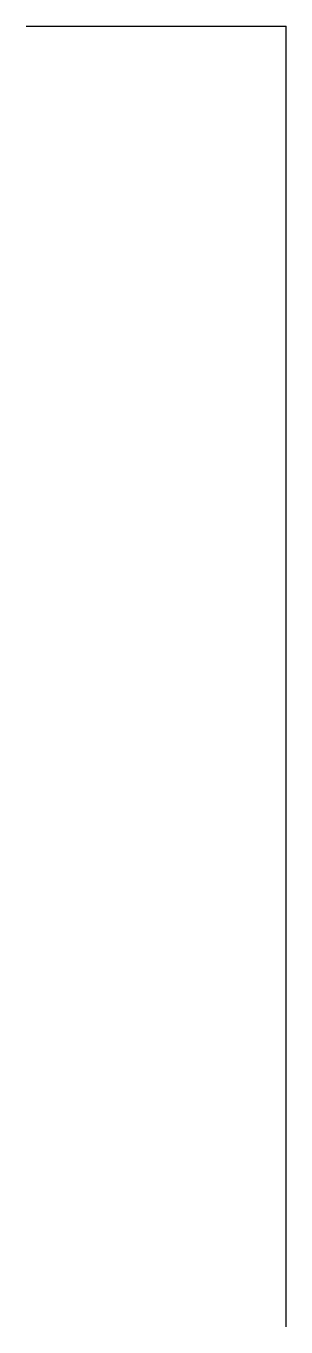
# Model space of a CAD drawing. Header units: millimetres. Extents: x 218.676 to 218.736, y 101.47 to 101.77.
import ezdxf

# ---------------------------------------------------------------- set-up
doc = ezdxf.new("R2010")
doc.units = ezdxf.units.MM
doc.header["$LTSCALE"] = 10

msp = doc.modelspace()

# ---------------------------------------------------------------- linework, layer by layer
for p in [(218.67596, 101.76979), (218.73596, 101.46979)]:
    msp.add_line(p, (218.73596, 101.76979))

doc.saveas('drawing.dxf')
